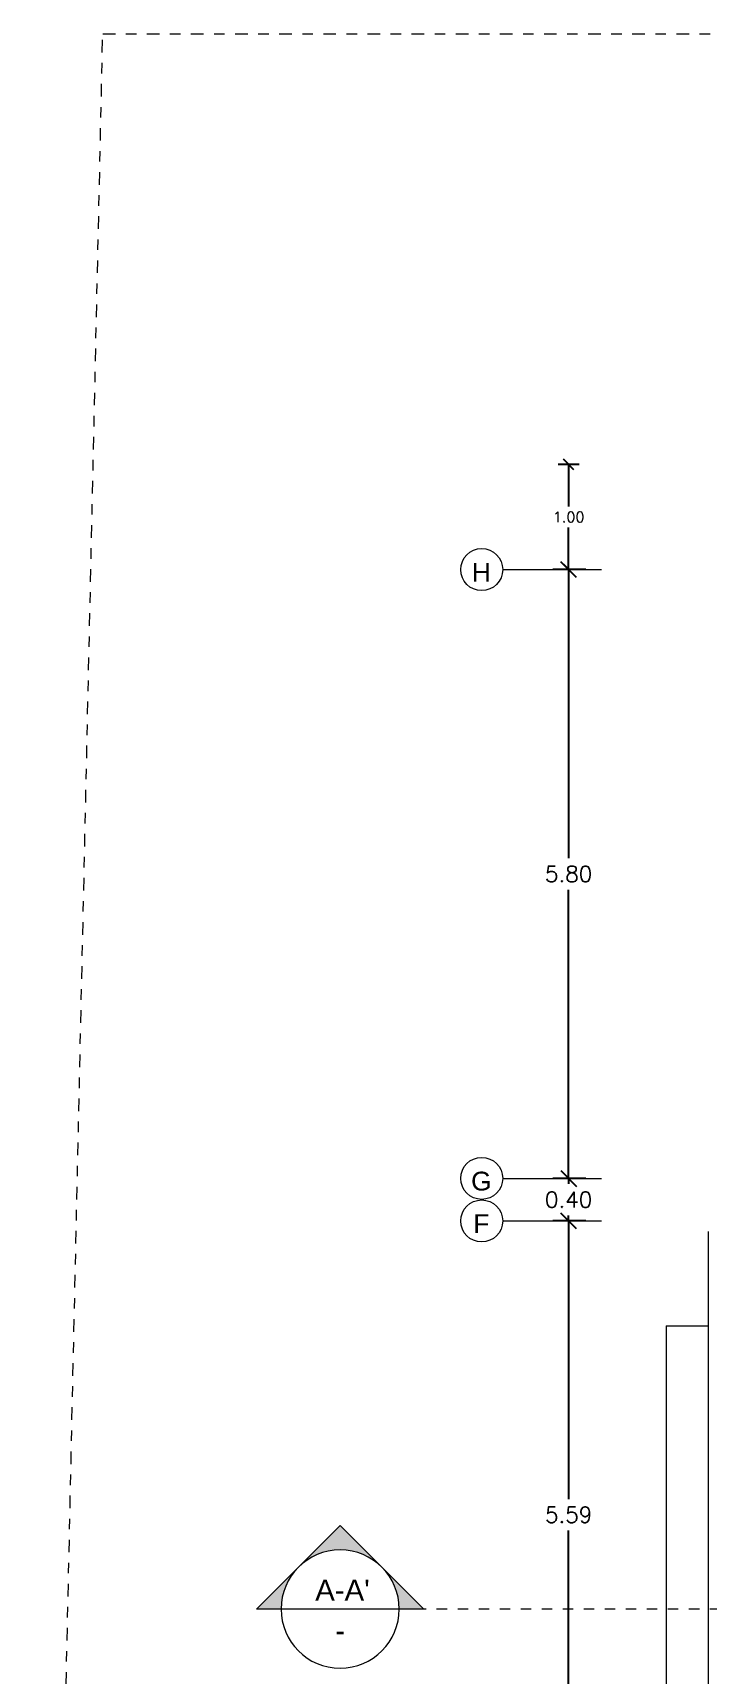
# Model space of a CAD drawing. Header units: metres. Extents: x -25 to 234, y -25 to 53.
# Drawn here: x 77.97 to 84.4, y 37.82 to 53.45 of the extents above; entities that cross this region are included whole.
import ezdxf
from ezdxf.enums import TextEntityAlignment as Align

# ---------------------------------------------------------------- set-up
doc = ezdxf.new("R2010")
doc.units = ezdxf.units.M
doc.header["$LTSCALE"] = 0.1
doc.header["$MEASUREMENT"] = 0
doc.header["$PDMODE"] = 66
for name, pattern in [('ACAD_ISO10W100', [18, 12, -3, 0, -3]), ('CONTINU', [0]), ('CONTINUA', [0]), ('DASHDOT', [1, 0.5, -0.25, 0, -0.25]), ('Grid Line 1_2_', [22.225, 12.7, -3.175, 3.175, -3.175])]:
    doc.linetypes.add(name, pattern=pattern)
for name, color, linetype, lineweight in [('0-S-GRID', 1, 'Continuous', 9), ('0-S-GRID-IDEN', 1, 'Continuous', 9), ('A-ANNO-TEXT', 251, 'Continuous', 13), ('A-SECT-IDEN', 251, 'CONTINU', 9), ('piso', 253, 'Continuous', 0)]:
    doc.layers.add(name, color=color, linetype=linetype, lineweight=lineweight)
doc.layers.add('001-DIMTEXTO', color=4, linetype='Continuous')
doc.layers.add('DIMTEXTO', color=4, linetype='Continuous')
doc.layers.add('SOLAR', color=7, linetype='ACAD_ISO10W100', lineweight=9, true_color=0xff1414)
doc.styles.add('Arial_2', font='arial.ttf', dxfattribs={"height": 0.2})
doc.styles.add('BOLD', font='timesbd.ttf', dxfattribs={"height": 0.45})
doc.styles.add('ESC50-2mm', font='arial.ttf', dxfattribs={"height": 0.1})
doc.styles.add('SMPLEX', font='simplex.shx')
doc.dimstyles.new('DIM-50', dxfattribs={"dimscale": 0.5, "dimtxt": 0.2, "dimasz": 0.2, "dimexe": 0.2, "dimexo": 0.2, "dimgap": 0.1, "dimtad": 0, "dimtih": 1, "dimtoh": 1, "dimzin": 0, "dimdsep": 46, "dimtxsty": 'SMPLEX', "dimblk1": 'OBLIQUE', "dimblk2": 'OBLIQUE', "dimsah": 1, "dimcen": 0.2, "dimclrd": 4, "dimclre": 4, "dimclrt": 4, "dimadec": 0, "dimazin": 0, "dimtfac": 1, "dimtmove": 0, "dimatfit": 3, "dimldrblk": 'OPEN30', "dimfxl": 0.2, "dimfxlon": 1, "dimtolj": 1, "dimtzin": 0, "dimarcsym": 0})
doc.dimstyles.new('DIM-75', dxfattribs={"dimscale": 0.75, "dimtxt": 0.2, "dimasz": 0.2, "dimexe": 0.2, "dimexo": 0.2, "dimgap": 0.1, "dimtad": 0, "dimtih": 1, "dimtoh": 1, "dimzin": 0, "dimdsep": 46, "dimtxsty": 'SMPLEX', "dimblk1": 'OBLIQUE', "dimblk2": 'OBLIQUE', "dimsah": 1, "dimcen": 0.2, "dimclrd": 4, "dimclre": 4, "dimclrt": 4, "dimadec": 0, "dimazin": 0, "dimtfac": 1, "dimtmove": 1, "dimatfit": 3, "dimldrblk": 'OPEN30', "dimfxl": 0.25, "dimfxlon": 1, "dimtfill": 1, "dimtolj": 1, "dimtzin": 0, "dimarcsym": 0})

# ---------------------------------------------------------------- blocks, each defined once
blk = doc.blocks.new('SEC-TAG-DOWN')
at = {"layer": 'A-SECT-IDEN'}
h = blk.add_hatch(color=256, dxfattribs=at)
h.paths.add_polyline_path([(0.1131, 0), (0.0566, -0.0566, 0.198912), (0.08, 0)])
h.paths.add_polyline_path([(-0.1131, 0), (-0.08, 0, 0.198912), (-0.0566, -0.0566)])
blk.add_hatch(color=256, dxfattribs=at).paths.add_polyline_path([(0.0566, -0.0566), (0, -0.1131), (-0.0566, -0.0566, 0.414214)])
for p, q in [((0.1131, 0), (-0.1131, 0)), ((0, -0.1131), (-0.1131, 0)), ((0, -0.1131), (0.1131, 0))]:
    blk.add_line(p, q, dxfattribs=at)
blk.add_circle((0, 0), 0.08, dxfattribs=at)
at = {"layer": 'A-SECT-IDEN', "color": 122, "style": 'BOLD'}
for tag, p in [('REF.#', (0.0001, 0.015)), ('SHT.#', (0.0032, -0.0399))]:
    blk.add_attdef(tag, text='', height=0.025, dxfattribs=at).set_placement(p, align=Align.CENTER)
blk = doc.blocks.new('PL MUEBLES 1N NASAS 09')
at = {"layer": 'piso', "color": 4}
for p, q in [((38.702, 46.548), (38.702, 39.363)), ((38.302, 45.648), (38.302, 40.259)), ((38.302, 45.648), (38.702, 45.648))]:
    blk.add_line(p, q, dxfattribs=at)
blk = doc.blocks.new('_Oblique')
at = {"color": 0, "linetype": 'ByBlock', "lineweight": -2}
blk.add_line((-0.5, -0.5), (0.5, 0.5), dxfattribs=at)
blk = doc.blocks.new('*D805')
at = {"layer": 'Defpoints', "color": 0, "ltscale": 0.2, "transparency": 16777216}
for p in [(90.492, -8.306), (90.805, -8.306), (90.805, -13.9)]:
    blk.add_point(p, dxfattribs=at)
at = {"layer": 'DIMTEXTO', "color": 4, "lineweight": -2, "ltscale": 0.2, "transparency": 16777216}
for p, q in [((90.655, -8.306), (90.342, -8.306)), ((90.492, -8.306), (90.492, -10.953)), ((90.492, -13.9), (90.492, -11.253)), ((90.655, -13.9), (90.342, -13.9))]:
    blk.add_line(p, q, dxfattribs=at)
at = {"layer": 'DIMTEXTO', "color": 4, "lineweight": -2, "ltscale": 0.2, "transparency": 16777216, "xscale": 0.15, "yscale": 0.15, "zscale": 0.15}
for p, rotation in [((90.492, -8.306), 90), ((90.492, -13.9), 270)]:
    blk.add_blockref('_Oblique', p, dxfattribs=dict(at, rotation=rotation))
at = {"layer": 'DIMTEXTO', "color": 4, "ltscale": 0.2, "transparency": 16777216, "insert": (90.492, -11.103), "char_height": 0.15, "attachment_point": 5, "style": 'SMPLEX', "bg_fill": 3, "box_fill_scale": 1.25, "bg_fill_color": 256, "bg_fill_true_color": 13158600, "bg_fill_transparency": 0}
blk.add_mtext('\\A1;5.59', dxfattribs=at)
blk = doc.blocks.new('_Open30')
at = {"layer": 'DIMTEXTO', "color": 0, "lineweight": -2}
for p, q in [((-1, 0.27), (0, 0)), ((0, 0), (-1, -0.27)), ((0, 0), (-1, 0))]:
    blk.add_line(p, q, dxfattribs=at)
blk = doc.blocks.new('*D806')
at = {"layer": 'Defpoints', "color": 0, "ltscale": 0.2, "transparency": 16777216}
for p in [(90.492, -7.902), (90.805, -7.902), (90.805, -8.306)]:
    blk.add_point(p, dxfattribs=at)
at = {"layer": 'DIMTEXTO', "color": 4, "lineweight": -2, "ltscale": 0.2, "transparency": 16777216}
for p, q in [((90.492, -7.902), (90.492, -7.752)), ((90.655, -7.902), (90.342, -7.902)), ((90.492, -7.902), (90.492, -7.954)), ((90.492, -8.306), (90.492, -8.254)), ((90.655, -8.306), (90.342, -8.306)), ((90.492, -8.306), (90.492, -8.456))]:
    blk.add_line(p, q, dxfattribs=at)
at = {"layer": 'DIMTEXTO', "color": 4, "lineweight": -2, "ltscale": 0.2, "transparency": 16777216, "xscale": 0.15, "yscale": 0.15, "zscale": 0.15}
for p, rotation in [((90.492, -7.902), 270), ((90.492, -8.306), 90)]:
    blk.add_blockref('_Oblique', p, dxfattribs=dict(at, rotation=rotation))
at = {"layer": 'DIMTEXTO', "color": 4, "ltscale": 0.2, "transparency": 16777216, "insert": (90.492, -8.104), "char_height": 0.15, "attachment_point": 5, "style": 'SMPLEX', "bg_fill": 3, "box_fill_scale": 1.25, "bg_fill_color": 256, "bg_fill_true_color": 13158600, "bg_fill_transparency": 0}
blk.add_mtext('\\A1;0.40', dxfattribs=at)
blk = doc.blocks.new('*D807')
at = {"layer": 'Defpoints', "color": 0, "ltscale": 0.2, "transparency": 16777216}
for p in [(90.492, -2.106), (90.805, -2.106), (90.805, -7.902)]:
    blk.add_point(p, dxfattribs=at)
at = {"layer": 'DIMTEXTO', "color": 4, "lineweight": -2, "ltscale": 0.2, "transparency": 16777216}
for p, q in [((90.655, -2.106), (90.342, -2.106)), ((90.492, -2.106), (90.492, -4.854)), ((90.492, -7.902), (90.492, -5.154)), ((90.655, -7.902), (90.342, -7.902))]:
    blk.add_line(p, q, dxfattribs=at)
at = {"layer": 'DIMTEXTO', "color": 4, "lineweight": -2, "ltscale": 0.2, "transparency": 16777216, "xscale": 0.15, "yscale": 0.15, "zscale": 0.15}
for p, rotation in [((90.492, -2.106), 90), ((90.492, -7.902), 270)]:
    blk.add_blockref('_Oblique', p, dxfattribs=dict(at, rotation=rotation))
at = {"layer": 'DIMTEXTO', "color": 4, "ltscale": 0.2, "transparency": 16777216, "insert": (90.492, -5.004), "char_height": 0.15, "attachment_point": 5, "style": 'SMPLEX', "bg_fill": 3, "box_fill_scale": 1.25, "bg_fill_color": 256, "bg_fill_true_color": 13158600, "bg_fill_transparency": 0}
blk.add_mtext('\\A1;5.80', dxfattribs=at)
blk = doc.blocks.new('*D785')
at = {"layer": 'Defpoints', "color": 0, "ltscale": 0.2, "transparency": 16777216}
for p in [(90.492, -1.106), (92.049, -1.106), (90.805, -2.106)]:
    blk.add_point(p, dxfattribs=at)
at = {"layer": 'DIMTEXTO', "color": 4, "lineweight": -2, "ltscale": 0.2, "transparency": 16777216}
for p, q in [((90.592, -1.106), (90.392, -1.106)), ((90.492, -1.106), (90.492, -1.506)), ((90.492, -2.106), (90.492, -1.706)), ((90.592, -2.106), (90.392, -2.106))]:
    blk.add_line(p, q, dxfattribs=at)
at = {"layer": 'DIMTEXTO', "color": 4, "lineweight": -2, "ltscale": 0.2, "transparency": 16777216, "xscale": 0.1, "yscale": 0.1, "zscale": 0.1}
for p, rotation in [((90.492, -1.106), 90), ((90.492, -2.106), 270)]:
    blk.add_blockref('_Oblique', p, dxfattribs=dict(at, rotation=rotation))
at = {"layer": 'DIMTEXTO', "color": 4, "ltscale": 0.2, "transparency": 16777216, "insert": (90.492, -1.606), "char_height": 0.1, "attachment_point": 5, "style": 'SMPLEX'}
blk.add_mtext('\\A1;1.00', dxfattribs=at)
blk = doc.blocks.new('A$C49d8b0bc')
at = {"layer": '0-S-GRID', "linetype": 'Grid Line 1_2_'}
for p, q in [((0.4, 21.836), (1.34, 21.836)), ((0.4, 21.836), (1.34, 21.836)), ((0.4, 16.041), (1.34, 16.041)), ((0.4, 16.041), (1.34, 16.041)), ((0.4, 15.636), (1.34, 15.636)), ((0.4, 15.636), (1.34, 15.636))]:
    blk.add_line(p, q, dxfattribs=at)
at = {"layer": '0-S-GRID-IDEN'}
for centre in [(0.2, 21.836), (0.2, 16.041), (0.2, 15.636)]:
    blk.add_circle(centre, 0.2, dxfattribs=at)
at = {"layer": 'DIMTEXTO', "char_height": 0.179, "width": 0.16835, "attachment_point": 5, "style": 'Arial_2'}
for s, insert in [('H', (0.196, 21.81)), ('G', (0.196, 16.014)), ('F', (0.196, 15.61))]:
    blk.add_mtext(s, dxfattribs=dict(at, insert=insert))
at = {"layer": 'DIMTEXTO', "ltscale": 0.2}
dim = blk.add_linear_dim(base=(1.027, 15.636), p1=(1.34, 10.042), p2=(1.34, 15.636), angle=90, dimstyle='DIM-75', override={"dimtmove": 1}, dxfattribs=at)
dim.commit()
dim.dimension.update_dxf_attribs({"geometry": '*D805', "text_midpoint": (1.027, 12.839), "insert": (-89.465, 23.942)})
dim = blk.add_linear_dim(base=(1.0267, 16.0407), p1=(1.34, 15.6365), p2=(1.34, 16.0407), angle=90, dimstyle='DIM-75', override={"dimtmove": 1}, dxfattribs=at)
dim.commit()
dim.dimension.update_dxf_attribs({"geometry": '*D806', "text_midpoint": (1.0267, 15.8386), "insert": (-89.4651, 23.9423)})
dim = blk.add_linear_dim(base=(1.0267, 21.8365), p1=(1.34, 16.0407), p2=(1.34, 21.8365), angle=90, dimstyle='DIM-75', override={"dimtmove": 1}, dxfattribs=at)
dim.commit()
dim.dimension.update_dxf_attribs({"geometry": '*D807', "text_midpoint": (1.0267, 18.9386), "insert": (-89.4651, 23.9423)})
dim = blk.add_linear_dim(base=(1.027, 22.836), p1=(1.34, 21.836), p2=(2.584, 22.836), angle=90, dimstyle='DIM-50', dxfattribs=at)
dim.commit()
dim.dimension.update_dxf_attribs({"geometry": '*D785', "text_midpoint": (1.027, 22.336), "insert": (-89.465, 23.942)})

msp = doc.modelspace()

# ---------------------------------------------------------------- linework, layer by layer
at = {"layer": 'A-SECT-IDEN', "linetype": 'DASHDOT', "ltscale": 0.5}
msp.add_line((131.1174, 38.4511), (81.4613, 38.4511), dxfattribs=at)
at = {"layer": 'SOLAR', "ltscale": 0.1}
msp.add_lwpolyline([(138.3877, 53.4542), (137.8837, 23.4551), (77.9742, 23.4552), (78.6393, 53.4445), (138.3877, 53.4542)], dxfattribs=at)

# ---------------------------------------------------------------- block references
msp.add_blockref('PL MUEBLES 1N NASAS 09', (45.6997, -4.5024))
at = {"layer": 'A-SECT-IDEN'}
ref = msp.add_blockref('SEC-TAG-DOWN', (80.8988, 38.4511), dxfattribs=dict(at, xscale=-7.031249999999997, yscale=7.031249999999999, zscale=7.031249999999999, rotation=180))
ref.add_attrib('SHT.#', "A-A'", dxfattribs={"layer": 'A-ANNO-TEXT', "height": 0.2, "rotation": 360, "style": 'ESC50-2mm'}).set_placement((80.9212, 38.5311), align=Align.CENTER)
ref.add_attrib('REF.#', '-', dxfattribs={"layer": 'A-ANNO-TEXT', "height": 0.2, "rotation": 360, "style": 'ESC50-2mm'}).set_placement((80.8992, 38.1457), align=Align.CENTER)

# ---------------------------------------------------------------- next in the draw order: block references
at = {"layer": '001-DIMTEXTO', "linetype": 'CONTINUA'}
msp.add_blockref('A$C49d8b0bc', (82.0462, 26.5092), dxfattribs=at)

doc.saveas('drawing.dxf')
